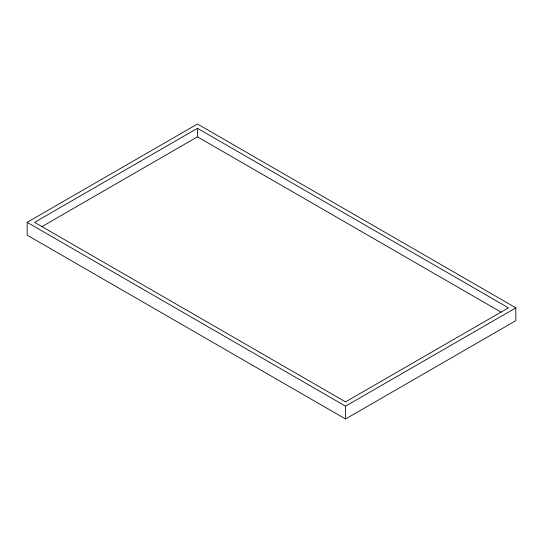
<?xml version="1.0" encoding="UTF-8"?>
<svg xmlns="http://www.w3.org/2000/svg" width="543" height="543" viewBox="0 0 543 543"><rect width="100%" height="100%" fill="white"/><g stroke="black" fill="none" stroke-linecap="round" stroke-linejoin="round"><path stroke-width="0.81" d="M27.15 222.338L197.455 124.014L515.85 307.84L515.85 320.662L345.545 418.986L27.15 235.16L27.15 222.338L345.545 406.164L515.85 307.84M197.455 128.291L34.555 222.338L345.545 401.888L508.445 307.84L197.455 128.291L197.455 136.836L501.108 312.15M41.892 226.648L197.455 136.836M345.545 406.164L345.545 418.986"/></g></svg>
